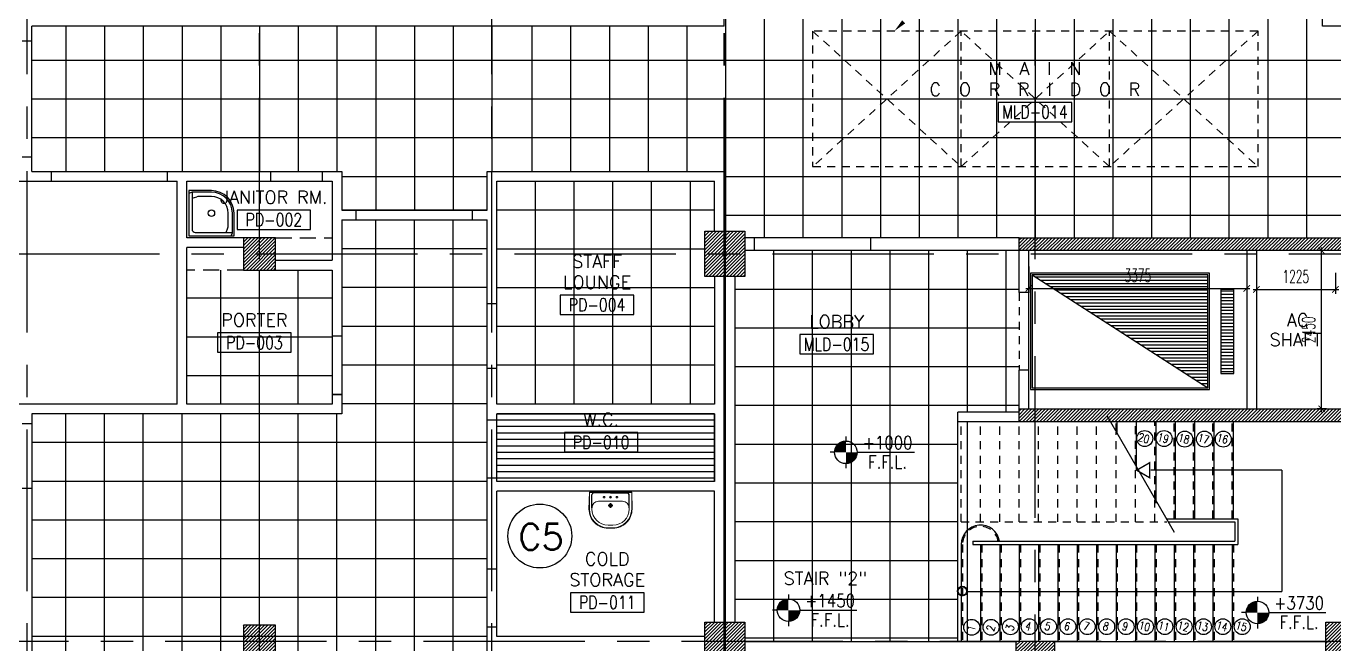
# Model space of a CAD drawing. Extents: x 417820 to 418166, y 43448 to 43632.
# Drawn here: x 417853.04 to 417873.3, y 43498.06 to 43507.62 of the extents above; entities that cross this region are included whole.
import ezdxf
from ezdxf.enums import TextEntityAlignment as Align

# ---------------------------------------------------------------- set-up
doc = ezdxf.new("R2010")
doc.units = 0
doc.header["$MEASUREMENT"] = 0
doc.header["$PDMODE"] = 3
doc.header["$PDSIZE"] = 0.1
for name, pattern in [('CENTERX2', [4, 2.5, -0.5, 0.5, -0.5]), ('DASHED', [0.75, 0.5, -0.25]), ('HIDDEN', [0.375, 0.25, -0.125]), ('HIDDEN2', [0.1875, 0.125, -0.0625])]:
    doc.linetypes.add(name, pattern=pattern)
doc.layers.get('0').update_dxf_attribs({"linetype": 'CONTINUOUS'})
doc.layers.get('DEFPOINTS').update_dxf_attribs({"linetype": 'CONTINUOUS'})
for name, color, linetype in [('AXES', 11, 'CENTERX2'), ('BORDER', 4, 'CONTINUOUS'), ('CEILING', 4, 'CONTINUOUS'), ('ceiling-marker', 6, 'CONTINUOUS'), ('COL', 2, 'CONTINUOUS'), ('DIM', 4, 'CONTINUOUS'), ('EJ', 8, 'CONTINUOUS'), ('FHC', 2, 'CONTINUOUS'), ('FIX', 3, 'CONTINUOUS'), ('HAT', 8, 'CONTINUOUS'), ('HIDDEN', 9, 'HIDDEN2'), ('LEV-PL', 4, 'CONTINUOUS'), ('LIFTS', 4, 'CONTINUOUS'), ('PART', 9, 'CONTINUOUS'), ('RM-BOX', 11, 'CONTINUOUS'), ('RM-IND', 5, 'CONTINUOUS'), ('RM-NAME', 11, 'CONTINUOUS'), ('RM-NO', 11, 'CONTINUOUS'), ('STR', 5, 'CONTINUOUS'), ('TXT', 2, 'CONTINUOUS'), ('WALL', 2, 'CONTINUOUS')]:
    doc.layers.add(name, color=color, linetype=linetype)
doc.styles.add('ROMANS', font='ROMANS.shx', dxfattribs={"width": 0.6})
doc.styles.add('S', font='ROMANS.SHX')
doc.dimstyles.new('STANDARD in', dxfattribs={"dimtxt": 0.2, "dimasz": 0.1, "dimexe": 0.07, "dimexo": 0.05, "dimgap": 0.1, "dimtad": 1, "dimdec": 0, "dimlfac": 1000, "dimzin": 0, "dimdsep": 46, "dimtxsty": 'ROMANS', "dimblk": 'ARCHTICK', "dimcen": 0.05, "dimdle": 0.05, "dimclrd": 4, "dimclre": 4, "dimclrt": 2, "dimadec": 0, "dimazin": 0, "dimtfac": 1, "dimtdec": 0, "dimtmove": 2, "dimatfit": 3, "dimldrblk": 'ARCHTICK', "dimfxl": 0, "dimtolj": 1, "dimtzin": 0, "dimarcsym": 0})

# ---------------------------------------------------------------- blocks, each defined once
blk = doc.blocks.new('*X57')
at = {"color": 0}
for p, q in [((61359, 45555), (61555, 45751)), ((61359, 45608), (61502, 45751)), ((61359, 45661), (61449, 45751)), ((61359, 45714), (61396, 45751)), ((61408, 45551), (61608, 45751)), ((61461, 45551), (61661, 45751)), ((61514, 45551), (61714, 45751)), ((61567, 45551), (61767, 45751)), ((61620, 45551), (61820, 45751)), ((61673, 45551), (61873, 45751)), ((61726, 45551), (61926, 45751)), ((61779, 45551), (61979, 45751)), ((61832, 45551), (62032, 45751)), ((61885, 45551), (62085, 45751)), ((61938, 45551), (62138, 45751)), ((61991, 45551), (62191, 45751)), ((62044, 45551), (62244, 45751)), ((62097, 45551), (62297, 45751)), ((62150, 45551), (62350, 45751)), ((62203, 45551), (62403, 45751)), ((62256, 45551), (62456, 45751)), ((62309, 45551), (62509, 45751)), ((62362, 45551), (62562, 45751)), ((62415, 45551), (62615, 45751)), ((62469, 45551), (62669, 45751)), ((62522, 45551), (62722, 45751)), ((62575, 45551), (62775, 45751)), ((62628, 45551), (62828, 45751)), ((62681, 45551), (62881, 45751)), ((62734, 45551), (62934, 45751)), ((62787, 45551), (62987, 45751)), ((62840, 45551), (63040, 45751)), ((62893, 45551), (63093, 45751)), ((62946, 45551), (63146, 45751)), ((62999, 45551), (63199, 45751)), ((63052, 45551), (63252, 45751)), ((63105, 45551), (63305, 45751)), ((63158, 45551), (63358, 45751)), ((63211, 45551), (63411, 45751)), ((63264, 45551), (63464, 45751)), ((63317, 45551), (63517, 45751)), ((63370, 45551), (63570, 45751)), ((63423, 45551), (63623, 45751)), ((63476, 45551), (63676, 45751)), ((63529, 45551), (63729, 45751)), ((63582, 45551), (63782, 45751)), ((63635, 45551), (63835, 45751)), ((63688, 45551), (63888, 45751)), ((63741, 45551), (63941, 45751)), ((63794, 45551), (63994, 45751)), ((63847, 45551), (64047, 45751)), ((63900, 45551), (64100, 45751)), ((63953, 45551), (64153, 45751)), ((64006, 45551), (64206, 45751)), ((64060, 45551), (64260, 45751)), ((64113, 45551), (64313, 45751)), ((64166, 45551), (64366, 45751)), ((64219, 45551), (64419, 45751)), ((64272, 45551), (64472, 45751)), ((64325, 45551), (64525, 45751)), ((64378, 45551), (64578, 45751)), ((64431, 45551), (64631, 45751)), ((64484, 45551), (64684, 45751)), ((64537, 45551), (64737, 45751)), ((64590, 45551), (64790, 45751)), ((64643, 45551), (64843, 45751)), ((64696, 45551), (64896, 45751)), ((64749, 45551), (64949, 45751)), ((64802, 45551), (65002, 45751)), ((64855, 45551), (65055, 45751)), ((64908, 45551), (65108, 45751)), ((64961, 45551), (65161, 45751)), ((65014, 45551), (65214, 45751)), ((65067, 45551), (65267, 45751)), ((65120, 45551), (65320, 45751)), ((65173, 45551), (65373, 45751)), ((65226, 45551), (65426, 45751)), ((65279, 45551), (65479, 45751)), ((65332, 45551), (65532, 45751)), ((65385, 45551), (65585, 45751)), ((65438, 45551), (65638, 45751)), ((65491, 45551), (65691, 45751)), ((65544, 45551), (65744, 45751)), ((65597, 45551), (65797, 45751)), ((65651, 45551), (65851, 45751)), ((65704, 45551), (65904, 45751)), ((65757, 45551), (65957, 45751)), ((65810, 45551), (66010, 45751)), ((65863, 45551), (66063, 45751)), ((65916, 45551), (66116, 45751)), ((65969, 45551), (66169, 45751)), ((66022, 45551), (66222, 45751)), ((66075, 45551), (66275, 45751)), ((66128, 45551), (66328, 45751)), ((66181, 45551), (66381, 45751)), ((66234, 45551), (66409, 45726)), ((66287, 45551), (66409, 45673)), ((66340, 45551), (66409, 45620)), ((66393, 45551), (66409, 45567))]:
    blk.add_line(p, q, dxfattribs=at)
blk = doc.blocks.new('*X56')
at = {"color": 0}
for p, q in [((61359, 48207), (61553, 48401)), ((61359, 48260), (61500, 48401)), ((61359, 48313), (61447, 48401)), ((61359, 48366), (61394, 48401)), ((61406, 48201), (61606, 48401)), ((61459, 48201), (61659, 48401)), ((61512, 48201), (61712, 48401)), ((61565, 48201), (61765, 48401)), ((61618, 48201), (61818, 48401)), ((61671, 48201), (61871, 48401)), ((61724, 48201), (61924, 48401)), ((61777, 48201), (61977, 48401)), ((61830, 48201), (62030, 48401)), ((61884, 48201), (62084, 48401)), ((61937, 48201), (62137, 48401)), ((61990, 48201), (62190, 48401)), ((62043, 48201), (62243, 48401)), ((62096, 48201), (62296, 48401)), ((62149, 48201), (62349, 48401)), ((62202, 48201), (62402, 48401)), ((62255, 48201), (62455, 48401)), ((62308, 48201), (62508, 48401)), ((62361, 48201), (62561, 48401)), ((62414, 48201), (62614, 48401)), ((62467, 48201), (62667, 48401)), ((62520, 48201), (62720, 48401)), ((62573, 48201), (62773, 48401)), ((62626, 48201), (62826, 48401)), ((62679, 48201), (62879, 48401)), ((62732, 48201), (62932, 48401)), ((62785, 48201), (62985, 48401)), ((62838, 48201), (63038, 48401)), ((62891, 48201), (63091, 48401)), ((62944, 48201), (63144, 48401)), ((62997, 48201), (63197, 48401)), ((63050, 48201), (63250, 48401)), ((63103, 48201), (63303, 48401)), ((63156, 48201), (63356, 48401)), ((63209, 48201), (63409, 48401)), ((63262, 48201), (63462, 48401)), ((63315, 48201), (63515, 48401)), ((63368, 48201), (63568, 48401)), ((63421, 48201), (63621, 48401)), ((63475, 48201), (63675, 48401)), ((63528, 48201), (63728, 48401)), ((63581, 48201), (63781, 48401)), ((63634, 48201), (63834, 48401)), ((63687, 48201), (63887, 48401)), ((63740, 48201), (63940, 48401)), ((63793, 48201), (63993, 48401)), ((63846, 48201), (64046, 48401)), ((63899, 48201), (64099, 48401)), ((63952, 48201), (64152, 48401)), ((64005, 48201), (64205, 48401)), ((64058, 48201), (64258, 48401)), ((64111, 48201), (64311, 48401)), ((64164, 48201), (64364, 48401)), ((64217, 48201), (64417, 48401)), ((64270, 48201), (64470, 48401)), ((64323, 48201), (64523, 48401)), ((64376, 48201), (64576, 48401)), ((64429, 48201), (64629, 48401)), ((64482, 48201), (64682, 48401)), ((64535, 48201), (64735, 48401)), ((64588, 48201), (64788, 48401)), ((64641, 48201), (64841, 48401)), ((64694, 48201), (64894, 48401)), ((64747, 48201), (64947, 48401)), ((64800, 48201), (65000, 48401)), ((64853, 48201), (65053, 48401)), ((64906, 48201), (65106, 48401)), ((64959, 48201), (65159, 48401)), ((65012, 48201), (65212, 48401)), ((65065, 48201), (65265, 48401)), ((65119, 48201), (65319, 48401)), ((65172, 48201), (65372, 48401)), ((65225, 48201), (65425, 48401)), ((65278, 48201), (65478, 48401)), ((65331, 48201), (65531, 48401)), ((65384, 48201), (65584, 48401)), ((65437, 48201), (65637, 48401)), ((65490, 48201), (65690, 48401)), ((65543, 48201), (65743, 48401)), ((65596, 48201), (65796, 48401)), ((65649, 48201), (65849, 48401)), ((65702, 48201), (65902, 48401)), ((65755, 48201), (65955, 48401)), ((65808, 48201), (66008, 48401)), ((65861, 48201), (66061, 48401)), ((65914, 48201), (66114, 48401)), ((65967, 48201), (66167, 48401)), ((66020, 48201), (66220, 48401)), ((66073, 48201), (66273, 48401)), ((66126, 48201), (66326, 48401)), ((66179, 48201), (66379, 48401)), ((66232, 48201), (66409, 48378)), ((66285, 48201), (66409, 48325)), ((66338, 48201), (66409, 48272)), ((66391, 48201), (66409, 48219))]:
    blk.add_line(p, q, dxfattribs=at)
blk = doc.blocks.new('*X48')
at = {"color": 0}
for p, q in [((477438, 147300), (480112, 147300)), ((477516, 147250), (480112, 147250)), ((477594, 147200), (480112, 147200)), ((477671, 147150), (480112, 147150)), ((477749, 147100), (480112, 147100)), ((477827, 147050), (480112, 147050)), ((477905, 147000), (480112, 147000)), ((477983, 146950), (480112, 146950)), ((478061, 146900), (480112, 146900)), ((478139, 146850), (480112, 146850)), ((478216, 146800), (480112, 146800)), ((478294, 146750), (480112, 146750)), ((478372, 146700), (480112, 146700)), ((478450, 146650), (480112, 146650)), ((478528, 146600), (480112, 146600)), ((478606, 146550), (480112, 146550)), ((478684, 146500), (480112, 146500)), ((478761, 146450), (480112, 146450)), ((478839, 146400), (480112, 146400)), ((478917, 146350), (480112, 146350)), ((478995, 146300), (480112, 146300)), ((479073, 146250), (480112, 146250)), ((479151, 146200), (480112, 146200)), ((479229, 146150), (480112, 146150)), ((479306, 146100), (480112, 146100)), ((479384, 146050), (480112, 146050)), ((479462, 146000), (480112, 146000)), ((479540, 145950), (480112, 145950)), ((479618, 145900), (480112, 145900)), ((479696, 145850), (480112, 145850)), ((479774, 145800), (480112, 145800)), ((479851, 145750), (480112, 145750)), ((479929, 145700), (480112, 145700)), ((480007, 145650), (480112, 145650)), ((480085, 145600), (480112, 145600))]:
    blk.add_line(p, q, dxfattribs=at)
blk = doc.blocks.new('RM1')
at = {"layer": 'RM-BOX'}
blk.add_lwpolyline([(570, -200), (-570, -200), (-570, -500), (570, -500)], close=True, dxfattribs=at)
at = {"layer": 'RM-NAME', "style": 'ROMANS'}
for tag, p in [('ROOMNAME1', (0, 324)), ('ROOMNAME2', (0, 0))]:
    blk.add_attdef(tag, text='', height=200, dxfattribs=at).set_placement(p, align=Align.MIDDLE)
at = {"layer": 'RM-NO', "style": 'ROMANS', "width": 0.8}
blk.add_attdef('ROOMNO', text='', height=200, dxfattribs=at).set_placement((0, -350), align=Align.MIDDLE)
blk = doc.blocks.new('*X97')
at = {"color": 0}
for p, q in [((49339, 41915), (49826, 42401)), ((49339, 41968), (49773, 42401)), ((49339, 42021), (49720, 42401)), ((49339, 42074), (49667, 42401)), ((49339, 42127), (49613, 42401)), ((49339, 42180), (49560, 42401)), ((49339, 42233), (49507, 42401)), ((49339, 42286), (49454, 42401)), ((49339, 42339), (49401, 42401)), ((49339, 42392), (49348, 42401)), ((49379, 41901), (49839, 42362)), ((49432, 41901), (49839, 42309)), ((49485, 41901), (49839, 42256)), ((49538, 41901), (49839, 42202)), ((49591, 41901), (49839, 42149)), ((49644, 41901), (49839, 42096)), ((49697, 41901), (49839, 42043)), ((49750, 41901), (49839, 41990)), ((49803, 41901), (49839, 41937))]:
    blk.add_line(p, q, dxfattribs=at)
blk = doc.blocks.new('*X94')
at = {"color": 0}
for p, q in [((49339, 47907), (49833, 48401)), ((49339, 47960), (49780, 48401)), ((49339, 48013), (49727, 48401)), ((49339, 48066), (49674, 48401)), ((49339, 48119), (49621, 48401)), ((49339, 48172), (49568, 48401)), ((49339, 48226), (49515, 48401)), ((49339, 48279), (49462, 48401)), ((49339, 48332), (49409, 48401)), ((49339, 48385), (49356, 48401)), ((49386, 47901), (49839, 48354)), ((49439, 47901), (49839, 48301)), ((49492, 47901), (49839, 48248)), ((49545, 47901), (49839, 48195)), ((49598, 47901), (49839, 48142)), ((49651, 47901), (49839, 48089)), ((49704, 47901), (49839, 48036)), ((49757, 47901), (49839, 47983)), ((49810, 47901), (49839, 47930))]:
    blk.add_line(p, q, dxfattribs=at)
blk = doc.blocks.new('COL50')
at = {"layer": 'COL'}
blk.add_lwpolyline([(-250, 250), (-250, -250), (250, -250), (250, 250)], close=True, dxfattribs=at)
blk = doc.blocks.new('JAN-001')
for p, q in [((730, -30), (30, -30)), ((30, -30), (30, -730)), ((80, -130), (80, -705)), ((705, -80), (130, -80)), ((610, -80), (635, -152)), ((640, -380), (640, -184)), ((688, -30), (704, -76)), ((705, -380), (705, -84)), ((730, -380), (730, -30)), ((30, -688), (76, -704)), ((30, -730), (380, -730)), ((80, -610), (152, -635)), ((84, -705), (380, -705)), ((184, -640), (380, -640))]:
    blk.add_line(p, q)
blk.add_circle((380, -380), 50)
for centre, radius, start, end in [((130, -130), 50, 90, 180), ((540, -184), 100, 0, 19.0039), ((680, -84), 25, 0, 19.0039), ((380, -380), 350, 270, 0), ((380, -380), 325, 270, 0), ((380, -380), 260, 270, 0), ((84, -680), 25, 250.9961, 270), ((184, -540), 100, 250.9961, 270)]:
    blk.add_arc(centre, radius, start, end)
blk = doc.blocks.new('LAV1')
at = {"layer": 'FIX', "linetype": 'ByBlock'}
blk.add_line((-328, -25), (328, -25), dxfattribs=at)
at = {"layer": 'FIX', "linetype": 'Continuous', "lineweight": 20}
for p, q in [((-328, -285), (-328, -25)), ((0, -165), (-187, -165)), ((0, -165), (187, -165)), ((328, -285), (328, -25)), ((-288, -285), (-288, -265)), ((287, -285), (287, -265)), ((0, -535), (-38, -535)), ((0, -575), (-38, -575)), ((0, -535), (38, -535)), ((0, -575), (38, -575))]:
    blk.add_line(p, q, dxfattribs=at)
at = {"layer": 'FIX', "linetype": 'ByBlock', "ltscale": 0.3}
for p, q in [((-288, -265), (-288, -60)), ((0, -35), (-262, -35)), ((0, -35), (262, -35)), ((287, -265), (287, -60))]:
    blk.add_line(p, q, dxfattribs=at)
at = {"layer": 'FIX', "lineweight": 20}
for p, q in [((-16, -101), (15, -101)), ((0, -85), (0, -116))]:
    blk.add_line(p, q, dxfattribs=at)
at = {"layer": 'FIX', "linetype": 'DASHED', "lineweight": 20, "ltscale": 0.04}
for p, q in [((0, -194), (0, -266)), ((-36, -230), (37, -230))]:
    blk.add_line(p, q, dxfattribs=at)
at = {"layer": 'FIX', "linetype": 'Continuous', "lineweight": 20}
blk.add_lwpolyline([(295, -25), (0, -25), (-328, -25), (-334, -285, 0.414214), (-38, -582), (0, -582), (38, -582, 0.414214), (334, -285), (328, -25), (0, -25)], format="xyb", dxfattribs=at)
at = {"layer": 'FIX', "linetype": 'HIDDEN', "lineweight": 20, "ltscale": 0.05}
for centre in [(-100, -101), (100, -101)]:
    blk.add_circle(centre, 12.4, dxfattribs=at)
at = {"layer": 'FIX', "lineweight": 20}
for centre, radius in [((0, -230), 29.5), ((0, -101), 15.5), ((0, -230), 22.5)]:
    blk.add_circle(centre, radius, dxfattribs=at)
at = {"layer": 'FIX', "linetype": 'ByBlock', "ltscale": 0.3}
for centre, start, end in [((-262, -60), 90, 180), ((262, -60), 0, 90)]:
    blk.add_arc(centre, 25, start, end, dxfattribs=at)
at = {"layer": 'FIX', "linetype": 'Continuous', "lineweight": 20}
for centre, radius, start, end in [((-187, -265), 100, 90, 180), ((187, -265), 100, 0, 90), ((-38, -285), 290, 180, 270), ((-38, -285), 250, 180, 270), ((38, -285), 290, 270, 0), ((38, -285), 250, 270, 0)]:
    blk.add_arc(centre, radius, start, end, dxfattribs=at)
blk = doc.blocks.new('LEV1')
at = {"layer": 'LEV-PL'}
for p, q in [((0, 245), (0, 175)), ((-175, 0), (-245, 0)), ((175, 0), (1061, 0)), ((0, -175), (0, -245))]:
    blk.add_line(p, q, dxfattribs=at)
at = {"layer": 'LEV-PL', "const_width": 175}
for points in [[(-88, 0, -0.414214), (0, 88, -1)], [(88, 0, -0.414214), (0, -88, -1)]]:
    blk.add_lwpolyline(points, format="xyb", dxfattribs=at)
at = {"layer": 'LEV-PL'}
blk.add_circle((0, 0), 175, dxfattribs=at)
at = {"layer": 'LEV-PL', "color": 4, "style": 'S', "width": 0.85}
for tag, p in [('+0000', (646, 50)), ('F.F.L.', (646, -250))]:
    blk.add_attdef(tag, text='', height=200, dxfattribs=at).set_placement(p, align=Align.CENTER)
blk = doc.blocks.new('*X47')
at = {"color": 0}
for p, q in [((140176, 227700), (140376, 227700)), ((140176, 227650), (140376, 227650)), ((140176, 227600), (140376, 227600)), ((140176, 227550), (140376, 227550)), ((140176, 227500), (140376, 227500)), ((140176, 227450), (140376, 227450)), ((140176, 227400), (140376, 227400)), ((140176, 227350), (140376, 227350)), ((140176, 227300), (140376, 227300)), ((140176, 227250), (140376, 227250)), ((140176, 227200), (140376, 227200)), ((140176, 227150), (140376, 227150)), ((140176, 227100), (140376, 227100)), ((140176, 227050), (140376, 227050)), ((140176, 227000), (140376, 227000)), ((140176, 226950), (140376, 226950)), ((140176, 226900), (140376, 226900)), ((140176, 226850), (140376, 226850)), ((140176, 226800), (140376, 226800)), ((140176, 226750), (140376, 226750)), ((140176, 226700), (140376, 226700)), ((140176, 226650), (140376, 226650)), ((140176, 226600), (140376, 226600)), ((140176, 226550), (140376, 226550)), ((140176, 226500), (140376, 226500)), ((140176, 226450), (140376, 226450))]:
    blk.add_line(p, q, dxfattribs=at)
blk = doc.blocks.new('C11')
at = {"layer": 'HAT'}
h = blk.add_hatch(dxfattribs=at)
h.set_pattern_fill('ANSI31', color=256, scale=300, style=0)
h.set_pattern_definition([(45, (-383765.23, -62181), (-26.5165043, 26.5165043), [])])
h.paths.add_polyline_path([(-20, 350), (-20, 700), (-320, 700), (-320, 350)])
h.paths.add_polyline_path([(-320, 0), (-20, 0), (-20, 350), (-320, 350)])
h = blk.add_hatch(dxfattribs=at)
h.set_pattern_fill('ANSI31', color=256, scale=300, style=0)
h.set_pattern_definition([(45, (-383445.23, -62181), (-26.5165043, 26.5165043), [])])
h.paths.add_polyline_path([(300, 350), (300, 700), (0, 700), (0, 350)])
h.paths.add_polyline_path([(0, 0), (300, 0), (300, 350), (0, 350)])
at = {"layer": 'COL'}
for points in [[(-20, 700), (-20, 0), (-320, 0), (-320, 700)], [(300, 700), (300, 0), (0, 0), (0, 700)]]:
    blk.add_lwpolyline(points, close=True, dxfattribs=at)
blk = doc.blocks.new('C5')
at = {"layer": 'HAT'}
h = blk.add_hatch(dxfattribs=at)
h.set_pattern_fill('ANSI31', color=256, scale=300, style=0)
h.set_pattern_definition([(45, (-38851, -358245.23), (26.5165043, -26.5165043), [])])
h.paths.add_polyline_path([(-320, 300), (-20, 300), (-20, 0), (-320, 0)])
h.paths.add_polyline_path([(-320, 600), (-20, 600), (-20, 300), (-320, 300)])
h = blk.add_hatch(dxfattribs=at)
h.set_pattern_fill('ANSI31', color=256, scale=300, style=0)
h.set_pattern_definition([(45, (-38531, -358245.23), (26.5165043, -26.5165043), [])])
h.paths.add_polyline_path([(0, 300), (300, 300), (300, 0), (0, 0)])
h.paths.add_polyline_path([(0, 600), (300, 600), (300, 300), (0, 300)])
at = {"layer": 'COL'}
for points in [[(-20, 600), (-20, 0), (-320, 0), (-320, 600)], [(300, 600), (300, 0), (0, 0), (0, 600)]]:
    blk.add_lwpolyline(points, close=True, dxfattribs=at)
blk = doc.blocks.new('_ARCHTICK')
at = {"color": 0, "linetype": 'ByBlock', "const_width": 0.15}
blk.add_lwpolyline([(-0.5, -0.5), (0.5, 0.5)], dxfattribs=at)
blk = doc.blocks.new('*D166')
at = {"layer": 'DEFPOINTS', "color": 0}
for p in [(417868.577, 43503.951), (417871.952, 43503.951), (417871.952, 43503.56)]:
    blk.add_point(p, dxfattribs=at)
at = {"layer": 'DIM', "color": 4, "lineweight": -2}
for p, q in [((417868.577, 43503.901), (417868.577, 43503.49)), ((417871.952, 43503.901), (417871.952, 43503.49)), ((417868.527, 43503.56), (417872.002, 43503.56))]:
    blk.add_line(p, q, dxfattribs=at)
at = {"layer": 'DIM', "color": 4, "lineweight": -2, "xscale": 0.1, "yscale": 0.1, "zscale": 0.1, "rotation": 180}
blk.add_blockref('_ARCHTICK', (417868.577, 43503.56), dxfattribs=at)
at = {"layer": 'DIM', "color": 4, "lineweight": -2, "xscale": 0.1, "yscale": 0.1, "zscale": 0.1}
blk.add_blockref('_ARCHTICK', (417871.952, 43503.56), dxfattribs=at)
at = {"layer": 'DIM', "color": 2, "insert": (417870.264, 43503.76), "char_height": 0.2, "attachment_point": 5, "style": 'ROMANS'}
blk.add_mtext('\\A1;3375', dxfattribs=at)
blk = doc.blocks.new('*D167')
at = {"layer": 'DEFPOINTS', "color": 0}
for p in [(417872.102, 43503.848), (417873.327, 43503.848), (417873.327, 43503.544)]:
    blk.add_point(p, dxfattribs=at)
at = {"layer": 'DIM', "color": 4, "lineweight": -2}
for p, q in [((417872.102, 43503.798), (417872.102, 43503.474)), ((417873.327, 43503.798), (417873.327, 43503.474)), ((417872.052, 43503.544), (417873.377, 43503.544))]:
    blk.add_line(p, q, dxfattribs=at)
at = {"layer": 'DIM', "color": 4, "lineweight": -2, "xscale": 0.1, "yscale": 0.1, "zscale": 0.1, "rotation": 180}
blk.add_blockref('_ARCHTICK', (417872.102, 43503.544), dxfattribs=at)
at = {"layer": 'DIM', "color": 4, "lineweight": -2, "xscale": 0.1, "yscale": 0.1, "zscale": 0.1}
blk.add_blockref('_ARCHTICK', (417873.327, 43503.544), dxfattribs=at)
at = {"layer": 'DIM', "color": 2, "insert": (417872.714, 43503.744), "char_height": 0.2, "attachment_point": 5, "style": 'ROMANS'}
blk.add_mtext('\\A1;1225', dxfattribs=at)
blk = doc.blocks.new('*D168')
at = {"layer": 'DEFPOINTS', "color": 0}
for p in [(417873.112, 43504.144), (417873.141, 43504.144), (417873.236, 43501.694)]:
    blk.add_point(p, dxfattribs=at)
at = {"layer": 'DIM', "color": 4, "lineweight": -2}
for p, q in [((417873.091, 43504.144), (417873.042, 43504.144)), ((417873.112, 43501.644), (417873.112, 43504.194)), ((417873.186, 43501.694), (417873.042, 43501.694))]:
    blk.add_line(p, q, dxfattribs=at)
at = {"layer": 'DIM', "color": 4, "lineweight": -2, "xscale": 0.1, "yscale": 0.1, "zscale": 0.1}
for p, rotation in [((417873.112, 43504.144), 90), ((417873.112, 43501.694), 270)]:
    blk.add_blockref('_ARCHTICK', p, dxfattribs=dict(at, rotation=rotation))
at = {"layer": 'DIM', "color": 2, "insert": (417872.912, 43502.919), "char_height": 0.2, "attachment_point": 5, "rotation": 90, "style": 'ROMANS'}
blk.add_mtext('\\A1;2450', dxfattribs=at)

msp = doc.modelspace()

# ---------------------------------------------------------------- hatches: boundary and pattern name
at = {"layer": 'FHC', "linetype": 'ByBlock', "ltscale": 0.3}
h = msp.add_hatch(dxfattribs=at)
h.set_pattern_fill('ANSI32', color=11, scale=175, angle=90, style=0)
h.set_pattern_definition([(135, (417904.34262, 43275.56314), (-0.046403882, -0.046403882), []), (135, (417904.34262, 43275.59408), (-0.046403882, -0.046403882), [])])
h.paths.add_polyline_path([(417873.2916, 43508.6793), (417873.1016, 43508.6793), (417873.1016, 43507.7593), (417873.2916, 43507.7593)])
h.paths.add_polyline_path([(417873.7127, 43507.5467), (417873.2919, 43507.5467), (417873.2919, 43507.8092), (417873.7127, 43507.8092)], flags=9)
at = {"layer": 'HAT'}
h = msp.add_hatch(dxfattribs=at)
h.set_pattern_fill('ANSI31', color=256, scale=0.3, style=0)
h.set_pattern_definition([(45, (417825.025617, 43139.54909), (0.0265165043, -0.0265165043), [])])
h.paths.add_polyline_path([(417863.5566, 43498.0943), (417863.8566, 43498.0943), (417863.8566, 43497.7943), (417863.5566, 43497.7943)])
h.paths.add_polyline_path([(417863.5566, 43498.3943), (417863.8566, 43498.3943), (417863.8566, 43498.0943), (417863.5566, 43498.0943)])
h = msp.add_hatch(dxfattribs=at)
h.set_pattern_fill('ANSI31', color=256, scale=0.3, style=0)
h.set_pattern_definition([(45, (417825.345617, 43139.54909), (0.0265165043, -0.0265165043), [])])
h.paths.add_polyline_path([(417863.8766, 43498.0943), (417864.1766, 43498.0943), (417864.1766, 43497.7943), (417863.8766, 43497.7943)])
h.paths.add_polyline_path([(417863.8766, 43498.3943), (417864.1766, 43498.3943), (417864.1766, 43498.0943), (417863.8766, 43498.0943)])
h = msp.add_hatch(dxfattribs=at)
h.set_pattern_fill('ANSI31', color=256, scale=0.3, style=0)
h.set_pattern_definition([(45, (417480.111385, 43455.963322), (-0.0265165043, 0.0265165043), [])])
h.paths.add_polyline_path([(417868.6766, 43498.0943), (417868.3766, 43498.0943), (417868.3766, 43497.8443), (417868.6766, 43497.8443)])
h.paths.add_polyline_path([(417868.9766, 43498.0943), (417868.6766, 43498.0943), (417868.6766, 43497.8443), (417868.9766, 43497.8443)])

# ---------------------------------------------------------------- linework, layer by layer
at = {"layer": 'AXES'}
for p, q in [((417868.6766, 43460.01), (417868.6766, 43538.8227)), ((417856.6566, 43460.01), (417856.6566, 43538.4875)), ((417863.8566, 43460.01), (417863.8566, 43538.1468)), ((417863.8766, 43460.01), (417863.8766, 43538.1468)), ((417853.0566, 43466.8743), (417853.0566, 43525.6943)), ((417860.2566, 43466.8743), (417860.2566, 43525.6943)), ((417820.6052, 43504.0943), (417889.6966, 43504.0943)), ((417889.6966, 43498.0943), (417820.6052, 43498.0943))]:
    msp.add_line(p, q, dxfattribs=at)
at = {"layer": 'CEILING'}
for p, q in [((417863.8766, 43508.8193), (417863.8766, 43504.3443)), ((417864.4766, 43508.8193), (417864.4766, 43504.3443)), ((417865.0766, 43508.8193), (417865.0766, 43504.3443)), ((417865.6766, 43508.8193), (417865.6766, 43504.3443)), ((417866.2766, 43508.8193), (417866.2766, 43504.3443)), ((417866.8766, 43508.8193), (417866.8766, 43504.3443)), ((417867.4766, 43508.8193), (417867.4766, 43504.3443)), ((417868.0766, 43508.8193), (417868.0766, 43504.3443)), ((417868.6766, 43508.8193), (417868.6766, 43504.3443)), ((417869.2766, 43508.8193), (417869.2766, 43504.3443)), ((417869.8766, 43508.8193), (417869.8766, 43504.3443)), ((417870.4766, 43508.8193), (417870.4766, 43504.3443)), ((417871.0766, 43508.8193), (417871.0766, 43504.3443)), ((417871.6766, 43508.8193), (417871.6766, 43504.3443)), ((417872.2766, 43508.8193), (417872.2766, 43504.3443)), ((417872.8766, 43508.8193), (417872.8766, 43504.3443)), ((417853.6566, 43507.6193), (417853.6566, 43505.3693)), ((417854.2566, 43507.6193), (417854.2566, 43505.3693)), ((417854.8566, 43507.6193), (417854.8566, 43505.3693)), ((417855.4566, 43507.6193), (417855.4566, 43505.3693)), ((417856.0566, 43507.6193), (417856.0566, 43505.3693)), ((417856.6566, 43507.6193), (417856.6566, 43505.3693)), ((417857.2566, 43507.6193), (417857.2566, 43505.3693)), ((417857.8566, 43507.6193), (417857.8566, 43505.3693)), ((417858.4566, 43507.6193), (417858.4566, 43504.7693)), ((417859.0566, 43507.6193), (417859.0566, 43504.7693)), ((417859.6566, 43507.6193), (417859.6566, 43504.7693)), ((417860.2566, 43507.6193), (417860.2566, 43505.3693)), ((417860.8766, 43507.6193), (417860.8766, 43505.3693)), ((417861.4766, 43507.6193), (417861.4766, 43505.3693)), ((417862.0766, 43507.6193), (417862.0766, 43505.3693)), ((417862.6766, 43507.6193), (417862.6766, 43505.3693)), ((417863.2766, 43507.6193), (417863.2766, 43505.3693)), ((417853.1316, 43507.0943), (417886.6216, 43507.0943)), ((417853.1316, 43506.4943), (417886.6216, 43506.4943)), ((417853.1316, 43505.8943), (417886.6216, 43505.8943)), ((417857.9316, 43505.2943), (417860.1816, 43505.2943)), ((417863.8566, 43505.2943), (417873.4966, 43505.2943)), ((417860.9316, 43501.7693), (417860.9316, 43505.2193)), ((417861.5316, 43501.7693), (417861.5316, 43505.2193)), ((417862.1316, 43501.7693), (417862.1316, 43505.2193)), ((417862.7316, 43501.7693), (417862.7316, 43505.2193)), ((417863.3316, 43501.7693), (417863.3316, 43505.2193)), ((417860.1816, 43504.7718), (417857.9316, 43504.7718)), ((417863.7066, 43504.7693), (417860.3316, 43504.7693)), ((417863.8566, 43504.6943), (417873.4966, 43504.6943)), ((417858.4566, 43488.7243), (417858.4566, 43504.6193)), ((417859.0566, 43488.7243), (417859.0566, 43504.6193)), ((417859.6566, 43488.7243), (417859.6566, 43504.6193)), ((417860.1816, 43504.1718), (417857.9316, 43504.1718)), ((417863.5566, 43504.1693), (417860.3316, 43504.1693)), ((417864.6266, 43498.0943), (417864.6266, 43504.1443)), ((417865.2266, 43498.0943), (417865.2266, 43504.1443)), ((417865.8266, 43498.0943), (417865.8266, 43504.1443)), ((417866.4266, 43498.0943), (417866.4266, 43504.1443)), ((417867.0266, 43498.0943), (417867.0266, 43504.1443)), ((417867.6266, 43501.6443), (417867.6266, 43504.1443)), ((417868.2266, 43501.6443), (417868.2266, 43504.1443)), ((417856.0566, 43501.7693), (417856.0566, 43503.8443)), ((417856.6566, 43501.7693), (417856.6566, 43503.8443)), ((417857.2566, 43501.7693), (417857.2566, 43503.8443)), ((417860.1816, 43503.5718), (417857.9316, 43503.5718)), ((417863.7066, 43503.5693), (417860.3316, 43503.5693)), ((417868.4266, 43503.5443), (417864.0266, 43503.5443)), ((417857.7816, 43503.4068), (417855.5316, 43503.4068)), ((417860.1816, 43502.9718), (417857.9316, 43502.9718)), ((417863.7066, 43502.9693), (417860.3316, 43502.9693)), ((417868.4266, 43502.9443), (417864.0266, 43502.9443)), ((417857.7816, 43502.8068), (417855.5316, 43502.8068)), ((417857.7816, 43502.2068), (417855.5316, 43502.2068)), ((417860.1816, 43502.3718), (417857.9316, 43502.3718)), ((417863.7066, 43502.3693), (417860.3316, 43502.3693)), ((417868.4266, 43502.3443), (417864.0266, 43502.3443)), ((417853.6566, 43488.7243), (417853.6566, 43501.6193)), ((417854.2566, 43488.7243), (417854.2566, 43501.6193)), ((417854.8566, 43488.7243), (417854.8566, 43501.6193)), ((417855.4566, 43488.7243), (417855.4566, 43501.6193)), ((417856.0566, 43488.7243), (417856.0566, 43501.6193)), ((417856.6566, 43488.7243), (417856.6566, 43501.6193)), ((417857.2566, 43488.7243), (417857.2566, 43501.6193)), ((417857.8566, 43488.7243), (417857.8566, 43501.6193)), ((417860.1816, 43501.7718), (417857.9316, 43501.7718)), ((417868.4266, 43501.7443), (417864.0266, 43501.7443)), ((417867.4766, 43498.0943), (417867.4766, 43501.6443)), ((417868.4266, 43501.6443), (417867.4766, 43501.6443)), ((417863.7066, 43501.5193), (417860.3316, 43501.5193)), ((417863.7066, 43501.4193), (417860.3316, 43501.4193)), ((417868.4266, 43501.4943), (417867.4766, 43501.4943)), ((417867.6266, 43498.0943), (417867.6266, 43501.4943)), ((417863.7066, 43501.3193), (417860.3316, 43501.3193)), ((417863.7066, 43501.2193), (417860.3316, 43501.2193)), ((417860.1816, 43501.1718), (417853.1316, 43501.1718)), ((417863.7066, 43501.1193), (417860.3316, 43501.1193)), ((417863.7066, 43501.0193), (417860.3316, 43501.0193)), ((417867.4766, 43501.1443), (417864.0266, 43501.1443)), ((417863.7066, 43500.9193), (417860.3316, 43500.9193)), ((417863.7066, 43500.8193), (417860.3316, 43500.8193)), ((417863.7066, 43500.7193), (417860.3316, 43500.7193)), ((417860.1816, 43500.5718), (417853.1316, 43500.5718)), ((417867.4766, 43500.5443), (417864.0266, 43500.5443)), ((417860.1816, 43499.9718), (417853.1316, 43499.9718)), ((417867.4766, 43499.9443), (417864.0266, 43499.9443)), ((417860.1816, 43499.3718), (417853.1316, 43499.3718)), ((417867.4766, 43499.3443), (417864.0266, 43499.3443)), ((417860.1816, 43498.7718), (417853.1316, 43498.7718)), ((417867.4766, 43498.7443), (417864.0266, 43498.7443)), ((417860.1816, 43498.1718), (417853.1316, 43498.1718)), ((417867.4766, 43498.1443), (417864.1766, 43498.1443))]:
    msp.add_line(p, q, dxfattribs=at)
msp.add_lwpolyline([(417860.3316, 43501.6193), (417863.7066, 43501.6193), (417863.7066, 43500.5693), (417860.3316, 43500.5693)], close=True, dxfattribs=at)
at = {"layer": 'ceiling-marker', "color": 2}
msp.add_circle((417861.0006, 43499.7259), 0.4949, dxfattribs=at)
at = {"layer": 'COL'}
for points in [[(417856.4066, 43504.3443), (417856.4066, 43503.8443), (417856.9066, 43503.8443), (417856.9066, 43504.3443)], [(417873.4766, 43504.3443), (417873.4766, 43504.1443), (417868.4266, 43504.1443), (417868.4266, 43504.3443)], [(417873.4766, 43501.6943), (417873.4766, 43501.4943), (417868.4266, 43501.4943), (417868.4266, 43501.6943)], [(417863.8566, 43498.3943), (417863.8566, 43497.7943), (417863.5566, 43497.7943), (417863.5566, 43498.3943)], [(417864.1766, 43498.3943), (417864.1766, 43497.7943), (417863.8766, 43497.7943), (417863.8766, 43498.3943)], [(417868.3766, 43498.0943), (417868.3766, 43497.7907), (417868.9766, 43497.7907), (417868.9766, 43498.0943)]]:
    msp.add_lwpolyline(points, close=True, dxfattribs=at)
at = {"layer": 'HIDDEN'}
for p, q in [((417872.1266, 43507.5443), (417865.2266, 43507.5443)), ((417865.2266, 43507.5443), (417865.2266, 43505.4443)), ((417867.5266, 43507.5443), (417865.2266, 43505.4443)), ((417865.2266, 43507.5443), (417867.5266, 43505.4443)), ((417869.8266, 43505.4443), (417867.5266, 43507.5443)), ((417867.5266, 43505.4443), (417869.8266, 43507.5443)), ((417867.5266, 43505.4443), (417867.5266, 43507.5443)), ((417867.5266, 43505.4443), (417867.5266, 43507.5443)), ((417872.1266, 43507.5443), (417869.8266, 43505.4443)), ((417869.8266, 43507.5443), (417872.1266, 43505.4443)), ((417869.8266, 43505.4443), (417869.8266, 43507.5443)), ((417869.8266, 43505.4443), (417869.8266, 43507.5443)), ((417872.1266, 43505.4443), (417872.1266, 43507.5443)), ((417865.2266, 43505.4443), (417872.1266, 43505.4443)), ((417868.4266, 43503.4943), (417868.4266, 43502.2943))]:
    msp.add_line(p, q, dxfattribs=at)
at = {"layer": 'LIFTS'}
for p, q in [((417868.6266, 43503.7693), (417871.3516, 43502.0193)), ((417868.5766, 43502.2943), (417868.5766, 43503.4943))]:
    msp.add_line(p, q, dxfattribs=at)
for points in [[(417868.6016, 43501.9943), (417871.3766, 43501.9943), (417871.3766, 43503.7943), (417868.6016, 43503.7943)], [(417868.6266, 43502.0193), (417871.3516, 43502.0193), (417871.3516, 43503.7693), (417868.6266, 43503.7693)], [(417871.5516, 43502.2443), (417871.7516, 43502.2443), (417871.7516, 43503.5443), (417871.5516, 43503.5443)]]:
    msp.add_lwpolyline(points, close=True, dxfattribs=at)
at = {"layer": 'RM-IND'}
msp.add_solid([(417866.6592, 43507.6618), (417866.6122, 43507.709), (417866.4939, 43507.5443)], dxfattribs=at)
at = {"layer": 'STR', "linetype": 'HIDDEN2'}
for p, q in [((417867.5266, 43499.9443), (417867.5266, 43501.4943)), ((417867.8266, 43499.9443), (417867.8266, 43501.4943)), ((417868.1266, 43499.9443), (417868.1266, 43501.4943)), ((417868.4266, 43499.9443), (417868.4266, 43501.4943)), ((417868.7266, 43499.9443), (417868.7266, 43501.4943)), ((417869.0266, 43499.9443), (417869.0266, 43501.4943)), ((417869.3266, 43499.9443), (417869.3266, 43501.4943)), ((417869.6266, 43499.9443), (417869.6266, 43501.4943)), ((417869.9266, 43501.3435), (417869.9266, 43501.4943)), ((417870.2266, 43500.8503), (417870.2266, 43501.4943)), ((417870.5266, 43500.3043), (417870.5266, 43501.4943)), ((417870.8266, 43499.9943), (417870.8266, 43501.4943)), ((417871.1266, 43499.9943), (417871.1266, 43501.4943)), ((417871.4266, 43499.9943), (417871.4266, 43501.4943)), ((417871.7266, 43499.9943), (417871.7266, 43501.4943)), ((417869.9266, 43499.9443), (417869.9266, 43501.3317)), ((417870.2266, 43499.9443), (417870.2266, 43500.8162)), ((417870.5266, 43499.9443), (417870.5266, 43500.2851)), ((417867.5266, 43499.9443), (417870.7144, 43499.9443)), ((417867.5466, 43499.5943), (417867.5466, 43498.0943)), ((417867.8466, 43499.5943), (417867.8466, 43498.0943)), ((417868.1466, 43499.5943), (417868.1466, 43498.0943)), ((417868.4466, 43499.5943), (417868.4466, 43498.0943)), ((417868.7466, 43499.5943), (417868.7466, 43498.0943)), ((417869.0466, 43499.5943), (417869.0466, 43498.0943)), ((417869.3466, 43499.5943), (417869.3466, 43498.0943)), ((417869.6466, 43499.5943), (417869.6466, 43498.0943)), ((417869.9466, 43499.5943), (417869.9466, 43498.0943)), ((417870.2466, 43499.5943), (417870.2466, 43498.0943)), ((417870.5466, 43499.5943), (417870.5466, 43498.0943)), ((417870.8466, 43499.5943), (417870.8466, 43498.0943)), ((417871.1466, 43499.5943), (417871.1466, 43498.0943)), ((417871.4466, 43499.5943), (417871.4466, 43498.0943)), ((417871.7466, 43499.5943), (417871.7466, 43498.0943))]:
    msp.add_line(p, q, dxfattribs=at)
at = {"layer": 'STR'}
for p, q in [((417869.7821, 43501.5938), (417870.8255, 43499.7867)), ((417869.9466, 43501.3089), (417869.9466, 43501.4943)), ((417870.2466, 43500.7443), (417870.2466, 43501.4943)), ((417870.5466, 43500.235), (417870.5466, 43501.4943)), ((417870.8466, 43499.9943), (417870.8466, 43501.4943)), ((417871.1466, 43499.9943), (417871.1466, 43501.4943)), ((417871.4466, 43499.9943), (417871.4466, 43501.4943)), ((417871.7466, 43499.9943), (417871.7466, 43501.4943)), ((417872.4966, 43500.7443), (417870.4666, 43500.7443)), ((417872.4966, 43500.7443), (417872.4966, 43498.8693)), ((417870.7056, 43499.9943), (417871.8166, 43499.9943)), ((417871.8166, 43499.9943), (417871.8166, 43499.5943)), ((417870.7344, 43499.9443), (417871.7666, 43499.9443)), ((417871.7666, 43499.9443), (417871.7666, 43499.6443)), ((417867.5266, 43499.5943), (417867.5266, 43498.0943)), ((417867.7067, 43499.6443), (417871.7666, 43499.6443)), ((417867.7067, 43499.6443), (417867.7067, 43499.5943)), ((417867.7067, 43499.5943), (417871.8166, 43499.5943)), ((417867.8266, 43499.5943), (417867.8266, 43498.0943)), ((417868.1266, 43499.5943), (417868.1266, 43498.0943)), ((417868.4266, 43499.5943), (417868.4266, 43498.0943)), ((417868.7266, 43499.5943), (417868.7266, 43498.0943)), ((417869.0266, 43499.5943), (417869.0266, 43498.0943)), ((417869.3266, 43499.5943), (417869.3266, 43498.0943)), ((417869.6266, 43499.5943), (417869.6266, 43498.0943)), ((417869.9266, 43499.5943), (417869.9266, 43498.0943)), ((417870.2266, 43499.5943), (417870.2266, 43498.0943)), ((417870.5266, 43499.5943), (417870.5266, 43498.0943)), ((417870.8266, 43499.5943), (417870.8266, 43498.0943)), ((417871.1266, 43499.5943), (417871.1266, 43498.0943)), ((417871.4266, 43499.5943), (417871.4266, 43498.0943)), ((417871.7266, 43499.5943), (417871.7266, 43498.0943)), ((417867.6215, 43498.8693), (417872.4966, 43498.8693))]:
    msp.add_line(p, q, dxfattribs=at)
at = {"layer": 'STR', "const_width": 0.0215}
msp.add_lwpolyline([(417870.4466, 43500.6289), (417870.4466, 43500.8598), (417870.2466, 43500.7443)], close=True, dxfattribs=at)
at = {"layer": 'STR', "color": 11}
for centre in [(417870.3715, 43501.2349), (417870.6715, 43501.2349), (417870.9916, 43501.2261), (417871.2962, 43501.2261), (417871.5892, 43501.2261), (417867.6912, 43498.3124), (417867.9912, 43498.3124), (417868.2912, 43498.3209), (417868.5823, 43498.3219), (417868.8823, 43498.3219), (417869.1823, 43498.3219), (417869.4823, 43498.3219), (417869.7823, 43498.3219), (417870.0823, 43498.3219), (417870.3823, 43498.3219), (417870.6823, 43498.3219), (417870.9823, 43498.3219), (417871.2823, 43498.3219), (417871.5823, 43498.3219), (417871.8823, 43498.3219)]:
    msp.add_circle(centre, 0.1232, dxfattribs=at)
at = {"layer": 'STR'}
for radius in [0.075, 0.065]:
    msp.add_circle((417867.5466, 43498.8731), radius, dxfattribs=at)
msp.add_arc((417867.8266, 43499.5943), 0.3, 9.59407, 180, dxfattribs=at)
at = {"layer": 'STR', "linetype": 'HIDDEN2'}
msp.add_arc((417867.8266, 43499.5943), 0.28, 9.59407, 180, dxfattribs=at)
at = {"layer": 'WALL'}
for p, q in [((417863.8566, 43507.6193), (417863.8566, 43511.0443)), ((417873.1266, 43507.6193), (417873.1266, 43507.7593)), ((417863.8566, 43507.6193), (417853.1316, 43507.6193)), ((417853.1316, 43507.3943), (417853.1316, 43507.6193)), ((417873.4766, 43507.6193), (417873.1266, 43507.6193)), ((417852.9816, 43507.3943), (417853.1316, 43507.3943)), ((417853.1316, 43505.3693), (417853.1316, 43507.3943)), ((417852.9816, 43505.5943), (417853.1316, 43505.5943)), ((417853.1316, 43505.3693), (417855.2316, 43505.3693)), ((417853.4316, 43505.2193), (417853.4316, 43505.3693)), ((417855.2316, 43505.3693), (417857.6316, 43505.3693)), ((417855.2316, 43505.2193), (417855.2316, 43505.3693)), ((417856.8316, 43505.2193), (417856.8316, 43505.3693)), ((417857.6316, 43505.3693), (417857.9316, 43505.3693)), ((417857.6316, 43505.2193), (417857.6316, 43505.3693)), ((417857.9316, 43505.3693), (417857.9316, 43504.7693)), ((417860.1816, 43505.3693), (417863.8566, 43505.3693)), ((417860.1816, 43504.7693), (417860.1816, 43505.3693)), ((417863.8566, 43504.3443), (417863.8566, 43505.3693)), ((417849.3566, 43505.2193), (417855.2316, 43505.2193)), ((417855.2316, 43505.2193), (417855.3816, 43505.2193)), ((417855.3816, 43501.7693), (417855.3816, 43505.2193)), ((417855.5316, 43505.2193), (417857.6316, 43505.2193)), ((417855.5316, 43504.3443), (417855.5316, 43505.2193)), ((417857.6316, 43505.2193), (417857.7816, 43505.2193)), ((417857.7816, 43505.2193), (417857.7816, 43503.9943)), ((417860.3316, 43502.3193), (417860.3316, 43505.2193)), ((417860.3316, 43505.2193), (417863.7066, 43505.2193)), ((417863.7066, 43504.4443), (417863.7066, 43505.2193)), ((417857.9316, 43504.7693), (417859.9566, 43504.7693)), ((417858.1566, 43504.6193), (417858.1566, 43504.7693)), ((417859.9566, 43504.6193), (417859.9566, 43504.7693)), ((417859.9566, 43504.7693), (417860.1816, 43504.7693)), ((417857.9316, 43504.6193), (417857.9316, 43502.8193)), ((417857.9316, 43504.6193), (417859.9566, 43504.6193)), ((417859.9566, 43504.6193), (417860.1816, 43504.6193)), ((417860.1816, 43502.3193), (417860.1816, 43504.6193)), ((417856.4066, 43504.3443), (417855.5316, 43504.3443)), ((417864.3266, 43504.3443), (417864.1766, 43504.3443)), ((417868.4266, 43504.3443), (417864.3266, 43504.3443)), ((417864.3266, 43504.1443), (417864.3266, 43504.3443)), ((417866.1266, 43504.1443), (417866.1266, 43504.3443)), ((417856.4066, 43504.1943), (417855.5316, 43504.1943)), ((417855.5316, 43501.7693), (417855.5316, 43504.1943)), ((417864.3266, 43504.1443), (417864.1766, 43504.1443)), ((417868.4266, 43504.1443), (417864.3266, 43504.1443)), ((417868.4266, 43503.4943), (417868.4266, 43504.1443)), ((417868.5766, 43503.4943), (417868.5766, 43504.1443)), ((417871.9516, 43504.1443), (417871.9516, 43501.6943)), ((417872.1016, 43504.1443), (417872.1016, 43501.6943)), ((417856.9066, 43503.9943), (417857.7816, 43503.9943)), ((417856.9066, 43503.8443), (417857.7816, 43503.8443)), ((417857.7816, 43503.8443), (417857.7816, 43502.8193)), ((417863.8766, 43498.3943), (417863.8766, 43503.8443)), ((417863.7066, 43503.7443), (417863.7066, 43501.7693)), ((417863.8566, 43498.3943), (417863.8566, 43503.7443)), ((417864.0266, 43498.3943), (417864.0266, 43503.7443)), ((417868.5766, 43503.4943), (417868.4266, 43503.4943)), ((417860.3316, 43503.3193), (417860.1816, 43503.3193)), ((417857.7816, 43502.8193), (417857.7816, 43501.7693)), ((417857.9316, 43502.8193), (417857.7816, 43502.8193)), ((417857.9316, 43502.8193), (417857.9316, 43501.6193)), ((417860.3316, 43502.3193), (417860.1816, 43502.3193)), ((417860.1816, 43500.6193), (417860.1816, 43502.3193)), ((417860.3316, 43501.7693), (417860.3316, 43502.3193)), ((417868.4266, 43501.6943), (417868.4266, 43502.2943)), ((417868.5766, 43502.2943), (417868.4266, 43502.2943)), ((417868.5766, 43501.6943), (417868.5766, 43502.2943)), ((417857.9316, 43501.9193), (417857.7816, 43501.9193)), ((417857.7816, 43501.9193), (417857.9316, 43501.9193)), ((417855.3816, 43501.7693), (417849.3566, 43501.7693)), ((417857.9316, 43501.6193), (417853.1316, 43501.6193)), ((417853.1316, 43501.6193), (417853.1316, 43501.4693)), ((417857.7816, 43501.7693), (417855.5316, 43501.7693)), ((417863.7066, 43501.7693), (417860.3316, 43501.7693)), ((417860.3316, 43500.6193), (417860.3316, 43501.6193)), ((417863.7066, 43501.6193), (417860.3316, 43501.6193)), ((417863.7066, 43500.5693), (417863.7066, 43501.6193)), ((417852.9816, 43501.4693), (417853.1316, 43501.4693)), ((417853.1316, 43501.4693), (417853.1316, 43497.7145)), ((417860.3316, 43501.5193), (417860.1816, 43501.5193)), ((417860.3316, 43500.6193), (417860.1816, 43500.6193)), ((417860.1816, 43500.1248), (417860.1816, 43500.6193)), ((417860.3316, 43500.5693), (417860.3316, 43500.6193)), ((417863.7066, 43500.6193), (417860.3316, 43500.6193)), ((417852.9816, 43500.4693), (417853.1316, 43500.4693)), ((417863.7066, 43500.5693), (417860.3316, 43500.5693)), ((417860.3316, 43498.3193), (417860.3316, 43500.4193)), ((417863.7066, 43500.4193), (417860.3316, 43500.4193)), ((417863.7066, 43498.3943), (417863.7066, 43500.4193)), ((417860.1816, 43498.3193), (417860.1816, 43500.1248)), ((417860.1816, 43499.2193), (417860.3316, 43499.2193)), ((417860.1816, 43495.9193), (417860.1816, 43498.3193)), ((417860.1816, 43498.3193), (417860.3316, 43498.3193)), ((417860.3316, 43498.1693), (417860.3316, 43498.3193)), ((417863.5566, 43498.1693), (417860.3316, 43498.1693)), ((417864.1766, 43498.0943), (417868.3766, 43498.0943)), ((417868.9766, 43498.0943), (417873.2266, 43498.0943))]:
    msp.add_line(p, q, dxfattribs=at)
at = {"layer": 'WALL', "color": 9, "linetype": 'HIDDEN'}
for p, q in [((417856.9066, 43504.3443), (417857.7816, 43504.3443)), ((417856.4066, 43503.8443), (417855.5316, 43503.8443))]:
    msp.add_line(p, q, dxfattribs=at)

# ---------------------------------------------------------------- block references
at = {"layer": 'BORDER', "xscale": 0.001000000047497451, "yscale": 0.0009999999892897904, "zscale": 0.001}
msp.add_blockref('LEV1', (417872.1174, 43498.5408), dxfattribs=at).add_auto_attribs({'F.F.L.': 'F.F.L.', '+0000': '+3730'})
at = {"layer": 'COL', "xscale": 0.001000000047497451, "yscale": 0.0009999999892897904, "zscale": 0.001}
msp.add_blockref('COL50', (417856.6566, 43498.0943), dxfattribs=at)
at = {"layer": 'EJ', "color": 2, "linetype": 'ByBlock', "xscale": 0.001000000047497451, "yscale": 0.0009999999892897904, "zscale": 0.001}
for name, p in [('C11', (417863.8766, 43503.7443)), ('C5', (417873.4966, 43497.7943))]:
    msp.add_blockref(name, p, dxfattribs=at)
at = {"layer": 'FIX', "xscale": 0.0009999999892897904, "yscale": 0.0009999999892897904, "zscale": 0.001, "rotation": 90}
msp.add_blockref('JAN-001', (417855.5316, 43504.3443), dxfattribs=at)
at = {"layer": 'HAT', "xscale": 0.001000000047497451, "yscale": 0.0009999999892897904, "zscale": 0.001}
for p, values in [((417856.879, 43504.9718), {'ROOMNO': 'PD-002', 'ROOMNAME2': 'JANITOR RM.'}), ((417861.8869, 43503.6551), {'ROOMNO': 'PD-004', 'ROOMNAME2': 'LOUNGE', 'ROOMNAME1': 'STAFF'}), ((417856.5775, 43503.0709), {'ROOMNO': 'PD-003', 'ROOMNAME2': 'PORTER'}), ((417861.9501, 43501.5268), {'ROOMNO': 'PD-010', 'ROOMNAME2': 'W.C.'}), ((417862.0442, 43499.0479), {'ROOMNO': 'PD-011', 'ROOMNAME2': 'STORAGE', 'ROOMNAME1': 'COLD'})]:
    msp.add_blockref('RM1', p, dxfattribs=at).add_auto_attribs(values)
for name in ['*X94', '*X56', '*X57', '*X97']:
    msp.add_blockref(name, (417807.0674, 43455.9433), dxfattribs=at)
at = {"layer": 'LIFTS', "color": 8, "xscale": 0.001000000047497451, "yscale": 0.0009999999892897904, "zscale": 0.001}
for name, p in [('*X48', (417391.2397, 43356.4366)), ('*X47', (417731.3751, 43275.8205))]:
    msp.add_blockref(name, p, dxfattribs=at)
at = {"layer": 'PART', "xscale": 0.001000000047497451, "yscale": 0.0009999999892897904, "zscale": 0.001}
for p, values in [((417865.7417, 43501.0218), {'F.F.L.': 'F.F.L.', '+0000': '+1000'}), ((417864.8516, 43498.5769), {'F.F.L.': 'F.F.L.', '+0000': '+1450'})]:
    msp.add_blockref('LEV1', p, dxfattribs=at).add_auto_attribs(values)
at = {"layer": 'STR', "xscale": 0.001000000047497451, "yscale": 0.0009999999892897904, "zscale": 0.001}
msp.add_blockref('RM1', (417865.5974, 43503.044), dxfattribs=at).add_auto_attribs({'ROOMNO': 'MLD-015', 'ROOMNAME2': 'LOBBY'})
at = {"layer": 'WALL', "xscale": 0.001000000047497451, "yscale": 0.0009999999892897904, "zscale": 0.001}
msp.add_blockref('RM1', (417868.6702, 43506.64), dxfattribs=at).add_auto_attribs({'ROOMNO': 'MLD-014', 'ROOMNAME2': 'C  O  R  R  I  D  O  R', 'ROOMNAME1': 'M  A  I  N'})
msp.add_blockref('LAV1', (417862.0951, 43500.4284), dxfattribs=at)

# ---------------------------------------------------------------- texts
at = {"layer": 'RM-NAME', "style": 'ROMANS'}
for s, p in [('AC', (417872.7415, 43503.0684)), ('SHAFT', (417872.7092, 43502.766)), ('STAIR "2"', (417865.4238, 43499.0701))]:
    msp.add_text(s, height=0.2, dxfattribs=at).set_placement(p, align=Align.MIDDLE)
at = {"layer": 'STR', "color": 9, "style": 'ROMANS', "width": 0.8}
for s, rotation, p in [('20', 345, (417870.3586, 43501.2413)), ('19', 345, (417870.6586, 43501.2413)), ('18', 345, (417870.9787, 43501.2326)), ('17', 345, (417871.2833, 43501.2326)), ('16', 345, (417871.5763, 43501.2326)), ('4', 345, (417868.5694, 43498.3283)), ('5', 345, (417868.8694, 43498.3283)), ('6', 345, (417869.1694, 43498.3283)), ('7', 345, (417869.4694, 43498.3283)), ('8', 345, (417869.7694, 43498.3283)), ('9', 345, (417870.0694, 43498.3283)), ('10', 345, (417870.3694, 43498.3283)), ('11', 345, (417870.6694, 43498.3283)), ('12', 345, (417870.9694, 43498.3283)), ('13', 345, (417871.2694, 43498.3283)), ('14', 345, (417871.5694, 43498.3283)), ('15', 345, (417871.8694, 43498.3283)), ('1', 75, (417867.6848, 43498.2995)), ('2', 75, (417867.9848, 43498.2995)), ('3', 75, (417868.2848, 43498.308))]:
    msp.add_text(s, height=0.125, rotation=rotation, dxfattribs=at).set_placement(p, align=Align.MIDDLE)
at = {"layer": 'TXT', "color": 6, "style": 'ROMANS'}
msp.add_text('C5', height=0.4, dxfattribs=at).set_placement((417860.6662, 43499.5135))

# ---------------------------------------------------------------- dimensions: what is measured, and where the dimension line sits
at = {"layer": 'DIM'}
dim = msp.add_linear_dim(base=(417873.112, 43504.1443), p1=(417873.2361, 43501.6943), p2=(417873.1405, 43504.1443), angle=90, dimstyle='STANDARD in', dxfattribs=at)
dim.commit()
dim.dimension.update_dxf_attribs({"geometry": '*D168', "text_midpoint": (417872.912, 43502.9193)})
for base, p1, p2, picture, middle in [((417871.9516, 43503.5601), (417868.5766, 43503.9512), (417871.9516, 43503.9512), '*D166', (417870.2641, 43503.7601)), ((417873.3266, 43503.5443), (417872.1016, 43503.8475), (417873.3266, 43503.8475), '*D167', (417872.7141, 43503.7443))]:
    dim = msp.add_linear_dim(base=base, p1=p1, p2=p2, dimstyle='STANDARD in', dxfattribs=at)
    dim.commit()
    dim.dimension.update_dxf_attribs({"geometry": picture, "text_midpoint": middle})

doc.saveas('drawing.dxf')
